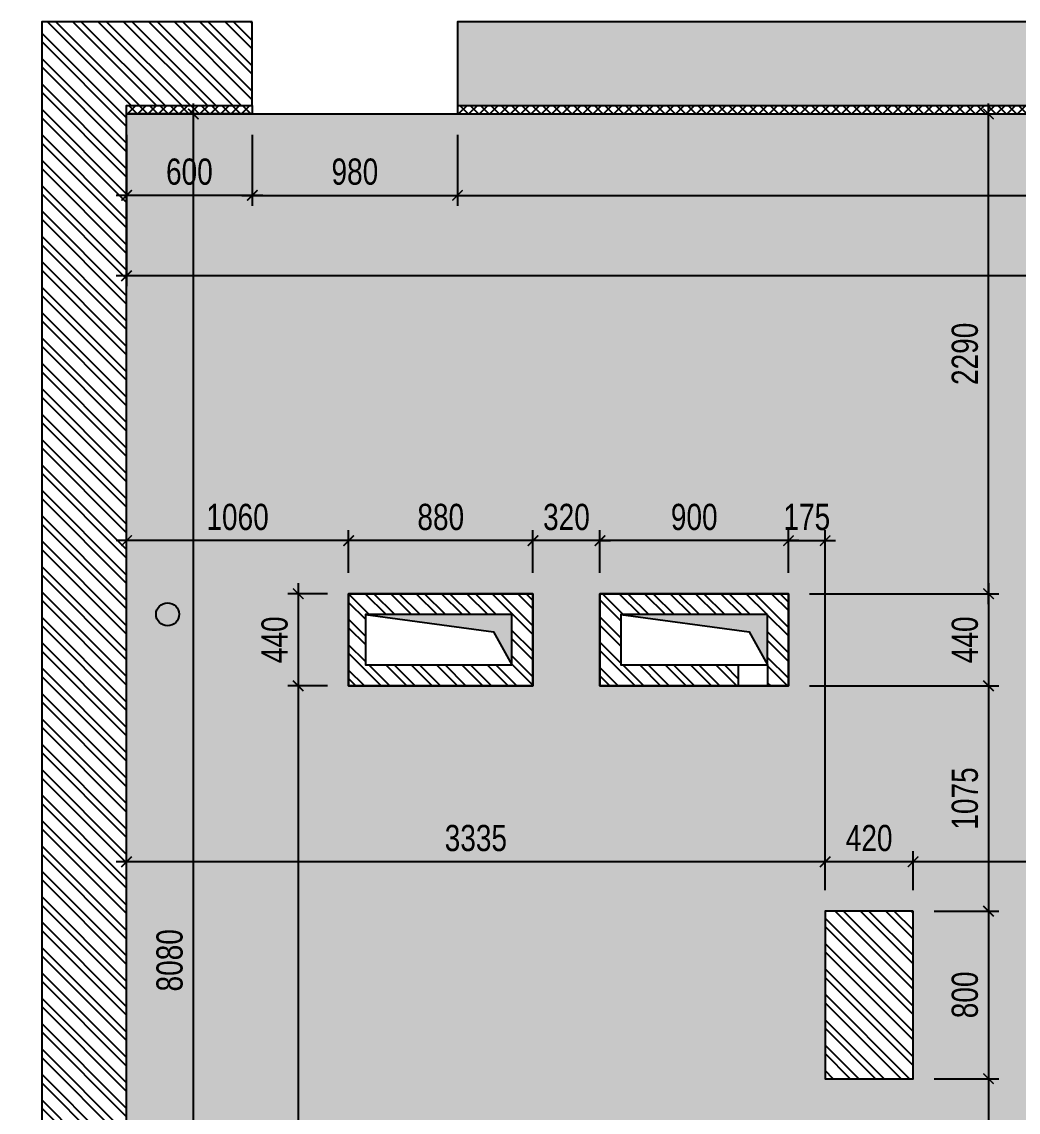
# Model space of a CAD drawing. Header units: metres. Extents: x -577923 to -19598, y 119734 to 247764.
# Drawn here: x -375285 to -370529, y 124939 to 130144 of the extents above; entities that cross this region are included whole.
import ezdxf

# ---------------------------------------------------------------- set-up
doc = ezdxf.new("R2010")
doc.units = ezdxf.units.M
for name, color, linetype in [('dim', 4, 'Continuous'), ('dwgmodels.com', 7, 'Continuous'), ('k', 1, 'Continuous'), ('wall', 5, 'Continuous')]:
    doc.layers.add(name, color=color, linetype=linetype)
doc.styles.add('KOTE', font='romrust.shx', dxfattribs={"width": 0.8})
doc.dimstyles.new('ayala 50', dxfattribs={"dimscale": 50, "dimtxt": 2.5, "dimasz": 1, "dimexe": 1, "dimexo": 2, "dimgap": 1, "dimtad": 1, "dimdec": 0, "dimzin": 9, "dimdsep": 46, "dimtxsty": 'KOTE', "dimblk": 'ARCHTICK', "dimcen": 0, "dimdle": 1, "dimclrd": 4, "dimclre": 4, "dimclrt": 3, "dimadec": 0, "dimazin": 0, "dimtfac": 0.666667, "dimtdec": 0, "dimtix": 1, "dimtmove": 2, "dimatfit": 0, "dimfxl": 1, "dimtvp": 1, "dimtolj": 1, "dimarcsym": 0})
pattern_1 = [(135, (24967.45, 0), (-60.616729, -60.616729), []), (135, (24967.45, 40.41), (-60.616729, -60.616729), [])]

# ---------------------------------------------------------------- blocks, each defined once
blk = doc.blocks.new('_ArchTick')
at = {"color": 0, "linetype": 'ByBlock', "const_width": 0.15}
blk.add_lwpolyline([(-0.5, -0.5), (0.5, 0.5)], dxfattribs=at)
blk = doc.blocks.new('*D463')
at = {"layer": 'Defpoints', "color": 0, "linetype": 'ByBlock', "transparency": 16777216}
for p in [(-374785.1, 129703.6), (-374185.1, 129703.6), (-374785.1, 129315.2)]:
    blk.add_point(p, dxfattribs=at)
at = {"layer": 'dim', "color": 4, "linetype": 'ByBlock', "lineweight": -2, "transparency": 16777216}
for p, q in [((-374785.1, 129603.6), (-374785.1, 129265.2)), ((-374185.1, 129603.6), (-374185.1, 129265.2)), ((-374135.1, 129315.2), (-374835.1, 129315.2))]:
    blk.add_line(p, q, dxfattribs=at)
at = {"layer": 'dim', "color": 4, "linetype": 'ByBlock', "lineweight": -2, "transparency": 16777216, "xscale": 50, "yscale": 50, "zscale": 50, "rotation": 180}
blk.add_blockref('_ArchTick', (-374785.1, 129315.2), dxfattribs=at)
at = {"layer": 'dim', "color": 4, "linetype": 'ByBlock', "lineweight": -2, "transparency": 16777216, "xscale": 50, "yscale": 50, "zscale": 50}
blk.add_blockref('_ArchTick', (-374185.1, 129315.2), dxfattribs=at)
at = {"layer": 'dim', "color": 3, "linetype": 'ByBlock', "transparency": 16777216, "insert": (-374485.1, 129427.7), "char_height": 125, "attachment_point": 5, "style": 'KOTE'}
blk.add_mtext('\\A1;600', dxfattribs=at)
blk = doc.blocks.new('*D464')
at = {"layer": 'Defpoints', "color": 0, "linetype": 'ByBlock', "transparency": 16777216}
for p in [(-374185.1, 129703.6), (-373205.1, 129703.6), (-373205.1, 129315.2)]:
    blk.add_point(p, dxfattribs=at)
at = {"layer": 'dim', "color": 4, "linetype": 'ByBlock', "lineweight": -2, "transparency": 16777216}
for p, q in [((-374185.1, 129603.6), (-374185.1, 129265.2)), ((-373205.1, 129603.6), (-373205.1, 129265.2)), ((-374235.1, 129315.2), (-373155.1, 129315.2))]:
    blk.add_line(p, q, dxfattribs=at)
at = {"layer": 'dim', "color": 4, "linetype": 'ByBlock', "lineweight": -2, "transparency": 16777216, "xscale": 50, "yscale": 50, "zscale": 50, "rotation": 180}
blk.add_blockref('_ArchTick', (-374185.1, 129315.2), dxfattribs=at)
at = {"layer": 'dim', "color": 4, "linetype": 'ByBlock', "lineweight": -2, "transparency": 16777216, "xscale": 50, "yscale": 50, "zscale": 50}
blk.add_blockref('_ArchTick', (-373205.1, 129315.2), dxfattribs=at)
at = {"layer": 'dim', "color": 3, "linetype": 'ByBlock', "transparency": 16777216, "insert": (-373695.1, 129427.7), "char_height": 125, "attachment_point": 5, "style": 'KOTE'}
blk.add_mtext('\\A1;980', dxfattribs=at)
blk = doc.blocks.new('*D465')
at = {"layer": 'Defpoints', "color": 0, "linetype": 'ByBlock', "transparency": 16777216}
for p in [(-373205.1, 129703.6), (-366570.1, 129703.6), (-366570.1, 129315.2)]:
    blk.add_point(p, dxfattribs=at)
at = {"layer": 'dim', "color": 4, "linetype": 'ByBlock', "lineweight": -2, "transparency": 16777216}
for p, q in [((-373205.1, 129603.6), (-373205.1, 129265.2)), ((-366570.1, 129603.6), (-366570.1, 129265.2)), ((-373255.1, 129315.2), (-366520.1, 129315.2))]:
    blk.add_line(p, q, dxfattribs=at)
at = {"layer": 'dim', "color": 4, "linetype": 'ByBlock', "lineweight": -2, "transparency": 16777216, "xscale": 50, "yscale": 50, "zscale": 50, "rotation": 180}
blk.add_blockref('_ArchTick', (-373205.1, 129315.2), dxfattribs=at)
at = {"layer": 'dim', "color": 4, "linetype": 'ByBlock', "lineweight": -2, "transparency": 16777216, "xscale": 50, "yscale": 50, "zscale": 50}
blk.add_blockref('_ArchTick', (-366570.1, 129315.2), dxfattribs=at)
at = {"layer": 'dim', "color": 3, "linetype": 'ByBlock', "transparency": 16777216, "insert": (-369887.6, 129427.7), "char_height": 125, "attachment_point": 5, "style": 'KOTE'}
blk.add_mtext('\\A1;6635', dxfattribs=at)
blk = doc.blocks.new('*D469')
at = {"layer": 'Defpoints', "color": 0, "linetype": 'ByBlock', "transparency": 16777216}
for p in [(-374785.1, 129703.6), (-374785.1, 121623.6), (-374466.7, 121623.6)]:
    blk.add_point(p, dxfattribs=at)
at = {"layer": 'dim', "color": 4, "linetype": 'ByBlock', "lineweight": -2, "transparency": 16777216}
for p, q in [((-374466.7, 129753.6), (-374466.7, 121573.6)), ((-374685.1, 129703.6), (-374416.7, 129703.6)), ((-374685.1, 121623.6), (-374416.7, 121623.6))]:
    blk.add_line(p, q, dxfattribs=at)
at = {"layer": 'dim', "color": 4, "linetype": 'ByBlock', "lineweight": -2, "transparency": 16777216, "xscale": 50, "yscale": 50, "zscale": 50}
for p, rotation in [((-374466.7, 129703.6), 90), ((-374466.7, 121623.6), 270)]:
    blk.add_blockref('_ArchTick', p, dxfattribs=dict(at, rotation=rotation))
at = {"layer": 'dim', "color": 3, "linetype": 'ByBlock', "transparency": 16777216, "insert": (-374579.2, 125663.6), "char_height": 125, "attachment_point": 5, "rotation": 90, "style": 'KOTE'}
blk.add_mtext('\\A1;8080', dxfattribs=at)
blk = doc.blocks.new('*D479')
at = {"layer": 'Defpoints', "color": 0, "linetype": 'ByBlock', "transparency": 16777216}
for p in [(-371030.1, 126134.1), (-371030.1, 125898.6), (-367975.1, 125898.6)]:
    blk.add_point(p, dxfattribs=at)
at = {"layer": 'dim', "color": 4, "linetype": 'ByBlock', "lineweight": -2, "transparency": 16777216}
for p, q in [((-371030.1, 125998.6), (-371030.1, 126184.1)), ((-367975.1, 125998.6), (-367975.1, 126184.1)), ((-367925.1, 126134.1), (-371080.1, 126134.1))]:
    blk.add_line(p, q, dxfattribs=at)
at = {"layer": 'dim', "color": 4, "linetype": 'ByBlock', "lineweight": -2, "transparency": 16777216, "xscale": 50, "yscale": 50, "zscale": 50, "rotation": 180}
blk.add_blockref('_ArchTick', (-371030.1, 126134.1), dxfattribs=at)
at = {"layer": 'dim', "color": 4, "linetype": 'ByBlock', "lineweight": -2, "transparency": 16777216, "xscale": 50, "yscale": 50, "zscale": 50}
blk.add_blockref('_ArchTick', (-367975.1, 126134.1), dxfattribs=at)
at = {"layer": 'dim', "color": 3, "linetype": 'ByBlock', "transparency": 16777216, "insert": (-369502.6, 126246.6), "char_height": 125, "attachment_point": 5, "style": 'KOTE'}
blk.add_mtext('\\A1;3055', dxfattribs=at)
blk = doc.blocks.new('*D480')
at = {"layer": 'Defpoints', "color": 0, "linetype": 'ByBlock', "transparency": 16777216}
for p in [(-371450.1, 126134.1), (-371450.1, 125898.6), (-371030.1, 125898.6)]:
    blk.add_point(p, dxfattribs=at)
at = {"layer": 'dim', "color": 4, "linetype": 'ByBlock', "lineweight": -2, "transparency": 16777216}
for p, q in [((-371450.1, 125998.6), (-371450.1, 126184.1)), ((-371030.1, 125998.6), (-371030.1, 126184.1)), ((-370980.1, 126134.1), (-371500.1, 126134.1))]:
    blk.add_line(p, q, dxfattribs=at)
at = {"layer": 'dim', "color": 4, "linetype": 'ByBlock', "lineweight": -2, "transparency": 16777216, "xscale": 50, "yscale": 50, "zscale": 50, "rotation": 180}
blk.add_blockref('_ArchTick', (-371450.1, 126134.1), dxfattribs=at)
at = {"layer": 'dim', "color": 4, "linetype": 'ByBlock', "lineweight": -2, "transparency": 16777216, "xscale": 50, "yscale": 50, "zscale": 50}
blk.add_blockref('_ArchTick', (-371030.1, 126134.1), dxfattribs=at)
at = {"layer": 'dim', "color": 3, "linetype": 'ByBlock', "transparency": 16777216, "insert": (-371240.1, 126246.6), "char_height": 125, "attachment_point": 5, "style": 'KOTE'}
blk.add_mtext('\\A1;420', dxfattribs=at)
blk = doc.blocks.new('*D481')
at = {"layer": 'Defpoints', "color": 0, "linetype": 'ByBlock', "transparency": 16777216}
for p in [(-374785.1, 126134.1), (-374785.1, 125943.9), (-371450.1, 125898.6)]:
    blk.add_point(p, dxfattribs=at)
at = {"layer": 'dim', "color": 4, "linetype": 'ByBlock', "lineweight": -2, "transparency": 16777216}
for p, q in [((-374785.1, 126043.9), (-374785.1, 126184.1)), ((-371450.1, 125998.6), (-371450.1, 126184.1)), ((-371400.1, 126134.1), (-374835.1, 126134.1))]:
    blk.add_line(p, q, dxfattribs=at)
at = {"layer": 'dim', "color": 4, "linetype": 'ByBlock', "lineweight": -2, "transparency": 16777216, "xscale": 50, "yscale": 50, "zscale": 50, "rotation": 180}
blk.add_blockref('_ArchTick', (-374785.1, 126134.1), dxfattribs=at)
at = {"layer": 'dim', "color": 4, "linetype": 'ByBlock', "lineweight": -2, "transparency": 16777216, "xscale": 50, "yscale": 50, "zscale": 50}
blk.add_blockref('_ArchTick', (-371450.1, 126134.1), dxfattribs=at)
at = {"layer": 'dim', "color": 3, "linetype": 'ByBlock', "transparency": 16777216, "insert": (-373117.6, 126246.6), "char_height": 125, "attachment_point": 5, "style": 'KOTE'}
blk.add_mtext('\\A1;3335', dxfattribs=at)
blk = doc.blocks.new('*D482')
at = {"layer": 'Defpoints', "color": 0, "linetype": 'ByBlock', "transparency": 16777216}
for p in [(-371030.1, 125898.6), (-371030.1, 125098.6), (-370670.2, 125098.6)]:
    blk.add_point(p, dxfattribs=at)
at = {"layer": 'dim', "color": 4, "linetype": 'ByBlock', "lineweight": -2, "transparency": 16777216}
for p, q in [((-370670.2, 125948.6), (-370670.2, 125048.6)), ((-370930.1, 125898.6), (-370620.2, 125898.6)), ((-370930.1, 125098.6), (-370620.2, 125098.6))]:
    blk.add_line(p, q, dxfattribs=at)
at = {"layer": 'dim', "color": 4, "linetype": 'ByBlock', "lineweight": -2, "transparency": 16777216, "xscale": 50, "yscale": 50, "zscale": 50}
for p, rotation in [((-370670.2, 125898.6), 90), ((-370670.2, 125098.6), 270)]:
    blk.add_blockref('_ArchTick', p, dxfattribs=dict(at, rotation=rotation))
at = {"layer": 'dim', "color": 3, "linetype": 'ByBlock', "transparency": 16777216, "insert": (-370782.7, 125498.6), "char_height": 125, "attachment_point": 5, "rotation": 90, "style": 'KOTE'}
blk.add_mtext('\\A1;800', dxfattribs=at)
blk = doc.blocks.new('*D483')
at = {"layer": 'Defpoints', "color": 0, "linetype": 'ByBlock', "transparency": 16777216}
for p in [(-371030.1, 125098.6), (-371000.1, 122313.6), (-370670.2, 122313.6)]:
    blk.add_point(p, dxfattribs=at)
at = {"layer": 'dim', "color": 4, "linetype": 'ByBlock', "lineweight": -2, "transparency": 16777216}
for p, q in [((-370670.2, 125148.6), (-370670.2, 122263.6)), ((-370930.1, 125098.6), (-370620.2, 125098.6)), ((-370900.1, 122313.6), (-370620.2, 122313.6))]:
    blk.add_line(p, q, dxfattribs=at)
at = {"layer": 'dim', "color": 4, "linetype": 'ByBlock', "lineweight": -2, "transparency": 16777216, "xscale": 50, "yscale": 50, "zscale": 50}
for p, rotation in [((-370670.2, 125098.6), 90), ((-370670.2, 122313.6), 270)]:
    blk.add_blockref('_ArchTick', p, dxfattribs=dict(at, rotation=rotation))
at = {"layer": 'dim', "color": 3, "linetype": 'ByBlock', "transparency": 16777216, "insert": (-370782.7, 123706.1), "char_height": 125, "attachment_point": 5, "rotation": 90, "style": 'KOTE'}
blk.add_mtext('\\A1;2785', dxfattribs=at)
blk = doc.blocks.new('*D496')
at = {"layer": 'Defpoints', "color": 0, "linetype": 'ByBlock', "transparency": 16777216}
for p in [(-374785.1, 129703.6), (-357745.1, 129533.6), (-374785.1, 128931.1)]:
    blk.add_point(p, dxfattribs=at)
at = {"layer": 'dim', "color": 4, "linetype": 'ByBlock', "lineweight": -2, "transparency": 16777216}
for p, q in [((-374785.1, 129603.6), (-374785.1, 128881.1)), ((-357745.1, 129433.6), (-357745.1, 128881.1)), ((-357695.1, 128931.1), (-374835.1, 128931.1))]:
    blk.add_line(p, q, dxfattribs=at)
at = {"layer": 'dim', "color": 4, "linetype": 'ByBlock', "lineweight": -2, "transparency": 16777216, "xscale": 50, "yscale": 50, "zscale": 50, "rotation": 180}
blk.add_blockref('_ArchTick', (-374785.1, 128931.1), dxfattribs=at)
at = {"layer": 'dim', "color": 4, "linetype": 'ByBlock', "lineweight": -2, "transparency": 16777216, "xscale": 50, "yscale": 50, "zscale": 50}
blk.add_blockref('_ArchTick', (-357745.1, 128931.1), dxfattribs=at)
at = {"layer": 'dim', "color": 3, "linetype": 'ByBlock', "transparency": 16777216, "insert": (-366265.1, 129043.6), "char_height": 125, "attachment_point": 5, "style": 'KOTE'}
blk.add_mtext('\\A1;17040', dxfattribs=at)
blk = doc.blocks.new('*D497')
at = {"layer": 'Defpoints', "color": 0, "linetype": 'ByBlock', "transparency": 16777216}
for p in [(-371625.1, 129703.6), (-370670.2, 129703.6), (-371625.1, 127413.6)]:
    blk.add_point(p, dxfattribs=at)
at = {"layer": 'dim', "color": 4, "linetype": 'ByBlock', "lineweight": -2, "transparency": 16777216}
for p, q in [((-370670.2, 127363.6), (-370670.2, 129753.6)), ((-371525.1, 129703.6), (-370620.2, 129703.6)), ((-371525.1, 127413.6), (-370620.2, 127413.6))]:
    blk.add_line(p, q, dxfattribs=at)
at = {"layer": 'dim', "color": 4, "linetype": 'ByBlock', "lineweight": -2, "transparency": 16777216, "xscale": 50, "yscale": 50, "zscale": 50}
for p, rotation in [((-370670.2, 129703.6), 90), ((-370670.2, 127413.6), 270)]:
    blk.add_blockref('_ArchTick', p, dxfattribs=dict(at, rotation=rotation))
at = {"layer": 'dim', "color": 3, "linetype": 'ByBlock', "transparency": 16777216, "insert": (-370782.7, 128558.6), "char_height": 125, "attachment_point": 5, "rotation": 90, "style": 'KOTE'}
blk.add_mtext('\\A1;2290', dxfattribs=at)
blk = doc.blocks.new('*D498')
at = {"layer": 'Defpoints', "color": 0, "linetype": 'ByBlock', "transparency": 16777216}
for p in [(-371625.1, 127413.6), (-371625.1, 126973.6), (-370670.2, 126973.6)]:
    blk.add_point(p, dxfattribs=at)
at = {"layer": 'dim', "color": 4, "linetype": 'ByBlock', "lineweight": -2, "transparency": 16777216}
for p, q in [((-370670.2, 127463.6), (-370670.2, 126923.6)), ((-371525.1, 127413.6), (-370620.2, 127413.6)), ((-371525.1, 126973.6), (-370620.2, 126973.6))]:
    blk.add_line(p, q, dxfattribs=at)
at = {"layer": 'dim', "color": 4, "linetype": 'ByBlock', "lineweight": -2, "transparency": 16777216, "xscale": 50, "yscale": 50, "zscale": 50}
for p, rotation in [((-370670.2, 127413.6), 90), ((-370670.2, 126973.6), 270)]:
    blk.add_blockref('_ArchTick', p, dxfattribs=dict(at, rotation=rotation))
at = {"layer": 'dim', "color": 3, "linetype": 'ByBlock', "transparency": 16777216, "insert": (-370782.7, 127193.6), "char_height": 125, "attachment_point": 5, "rotation": 90, "style": 'KOTE'}
blk.add_mtext('\\A1;440', dxfattribs=at)
blk = doc.blocks.new('*D499')
at = {"layer": 'Defpoints', "color": 0, "linetype": 'ByBlock', "transparency": 16777216}
for p in [(-371625.1, 126973.6), (-371030.1, 125898.6), (-370670.2, 125898.6)]:
    blk.add_point(p, dxfattribs=at)
at = {"layer": 'dim', "color": 4, "linetype": 'ByBlock', "lineweight": -2, "transparency": 16777216}
for p, q in [((-370670.2, 127023.6), (-370670.2, 125848.6)), ((-371525.1, 126973.6), (-370620.2, 126973.6)), ((-370930.1, 125898.6), (-370620.2, 125898.6))]:
    blk.add_line(p, q, dxfattribs=at)
at = {"layer": 'dim', "color": 4, "linetype": 'ByBlock', "lineweight": -2, "transparency": 16777216, "xscale": 50, "yscale": 50, "zscale": 50}
for p, rotation in [((-370670.2, 126973.6), 90), ((-370670.2, 125898.6), 270)]:
    blk.add_blockref('_ArchTick', p, dxfattribs=dict(at, rotation=rotation))
at = {"layer": 'dim', "color": 3, "linetype": 'ByBlock', "transparency": 16777216, "insert": (-370782.7, 126436.1), "char_height": 125, "attachment_point": 5, "rotation": 90, "style": 'KOTE'}
blk.add_mtext('\\A1;1075', dxfattribs=at)
blk = doc.blocks.new('*D500')
at = {"layer": 'Defpoints', "color": 0, "linetype": 'ByBlock', "transparency": 16777216}
for p in [(-372525.1, 127666.8), (-372525.1, 127413.6), (-371625.1, 127413.6)]:
    blk.add_point(p, dxfattribs=at)
at = {"layer": 'dim', "color": 4, "linetype": 'ByBlock', "lineweight": -2, "transparency": 16777216}
for p, q in [((-372525.1, 127513.6), (-372525.1, 127716.8)), ((-371625.1, 127513.6), (-371625.1, 127716.8)), ((-371575.1, 127666.8), (-372575.1, 127666.8))]:
    blk.add_line(p, q, dxfattribs=at)
at = {"layer": 'dim', "color": 4, "linetype": 'ByBlock', "lineweight": -2, "transparency": 16777216, "xscale": 50, "yscale": 50, "zscale": 50, "rotation": 180}
blk.add_blockref('_ArchTick', (-372525.1, 127666.8), dxfattribs=at)
at = {"layer": 'dim', "color": 4, "linetype": 'ByBlock', "lineweight": -2, "transparency": 16777216, "xscale": 50, "yscale": 50, "zscale": 50}
blk.add_blockref('_ArchTick', (-371625.1, 127666.8), dxfattribs=at)
at = {"layer": 'dim', "color": 3, "linetype": 'ByBlock', "transparency": 16777216, "insert": (-372075.1, 127779.3), "char_height": 125, "attachment_point": 5, "style": 'KOTE'}
blk.add_mtext('\\A1;900', dxfattribs=at)
blk = doc.blocks.new('*D501')
at = {"layer": 'Defpoints', "color": 0, "linetype": 'ByBlock', "transparency": 16777216}
for p in [(-372845.1, 127666.8), (-372845.1, 127413.6), (-372525.1, 127413.6)]:
    blk.add_point(p, dxfattribs=at)
at = {"layer": 'dim', "color": 4, "linetype": 'ByBlock', "lineweight": -2, "transparency": 16777216}
for p, q in [((-372845.1, 127513.6), (-372845.1, 127716.8)), ((-372525.1, 127513.6), (-372525.1, 127716.8)), ((-372845.1, 127666.8), (-372895.1, 127666.8)), ((-372525.1, 127666.8), (-372845.1, 127666.8)), ((-372525.1, 127666.8), (-372475.1, 127666.8))]:
    blk.add_line(p, q, dxfattribs=at)
at = {"layer": 'dim', "color": 4, "linetype": 'ByBlock', "lineweight": -2, "transparency": 16777216, "xscale": 50, "yscale": 50, "zscale": 50}
blk.add_blockref('_ArchTick', (-372845.1, 127666.8), dxfattribs=at)
at = {"layer": 'dim', "color": 4, "linetype": 'ByBlock', "lineweight": -2, "transparency": 16777216, "xscale": 50, "yscale": 50, "zscale": 50, "rotation": 180}
blk.add_blockref('_ArchTick', (-372525.1, 127666.8), dxfattribs=at)
at = {"layer": 'dim', "color": 3, "linetype": 'ByBlock', "transparency": 16777216, "insert": (-372685.1, 127779.3), "char_height": 125, "attachment_point": 5, "style": 'KOTE'}
blk.add_mtext('\\A1;320', dxfattribs=at)
blk = doc.blocks.new('*D502')
at = {"layer": 'Defpoints', "color": 0, "linetype": 'ByBlock', "transparency": 16777216}
for p in [(-373725.1, 127666.8), (-373725.1, 127413.6), (-372845.1, 127413.6)]:
    blk.add_point(p, dxfattribs=at)
at = {"layer": 'dim', "color": 4, "linetype": 'ByBlock', "lineweight": -2, "transparency": 16777216}
for p, q in [((-373725.1, 127513.6), (-373725.1, 127716.8)), ((-372845.1, 127513.6), (-372845.1, 127716.8)), ((-372795.1, 127666.8), (-373775.1, 127666.8))]:
    blk.add_line(p, q, dxfattribs=at)
at = {"layer": 'dim', "color": 4, "linetype": 'ByBlock', "lineweight": -2, "transparency": 16777216, "xscale": 50, "yscale": 50, "zscale": 50, "rotation": 180}
blk.add_blockref('_ArchTick', (-373725.1, 127666.8), dxfattribs=at)
at = {"layer": 'dim', "color": 4, "linetype": 'ByBlock', "lineweight": -2, "transparency": 16777216, "xscale": 50, "yscale": 50, "zscale": 50}
blk.add_blockref('_ArchTick', (-372845.1, 127666.8), dxfattribs=at)
at = {"layer": 'dim', "color": 3, "linetype": 'ByBlock', "transparency": 16777216, "insert": (-373285.1, 127779.3), "char_height": 125, "attachment_point": 5, "style": 'KOTE'}
blk.add_mtext('\\A1;880', dxfattribs=at)
blk = doc.blocks.new('*D503')
at = {"layer": 'Defpoints', "color": 0, "linetype": 'ByBlock', "transparency": 16777216}
for p in [(-374785.1, 127666.8), (-374785.1, 127479.1), (-373725.1, 127413.6)]:
    blk.add_point(p, dxfattribs=at)
at = {"layer": 'dim', "color": 4, "linetype": 'ByBlock', "lineweight": -2, "transparency": 16777216}
for p, q in [((-374785.1, 127579.1), (-374785.1, 127716.8)), ((-373725.1, 127513.6), (-373725.1, 127716.8)), ((-373675.1, 127666.8), (-374835.1, 127666.8))]:
    blk.add_line(p, q, dxfattribs=at)
at = {"layer": 'dim', "color": 4, "linetype": 'ByBlock', "lineweight": -2, "transparency": 16777216, "xscale": 50, "yscale": 50, "zscale": 50, "rotation": 180}
blk.add_blockref('_ArchTick', (-374785.1, 127666.8), dxfattribs=at)
at = {"layer": 'dim', "color": 4, "linetype": 'ByBlock', "lineweight": -2, "transparency": 16777216, "xscale": 50, "yscale": 50, "zscale": 50}
blk.add_blockref('_ArchTick', (-373725.1, 127666.8), dxfattribs=at)
at = {"layer": 'dim', "color": 3, "linetype": 'ByBlock', "transparency": 16777216, "insert": (-374255.1, 127779.3), "char_height": 125, "attachment_point": 5, "style": 'KOTE'}
blk.add_mtext('\\A1;1060', dxfattribs=at)
blk = doc.blocks.new('*D504')
at = {"layer": 'Defpoints', "color": 0, "linetype": 'ByBlock', "transparency": 16777216}
for p in [(-373725.1, 127413.6), (-373965.4, 126973.6), (-373725.1, 126973.6)]:
    blk.add_point(p, dxfattribs=at)
at = {"layer": 'dim', "color": 4, "linetype": 'ByBlock', "lineweight": -2, "transparency": 16777216}
for p, q in [((-373965.4, 127463.6), (-373965.4, 126923.6)), ((-373825.1, 127413.6), (-374015.4, 127413.6)), ((-373825.1, 126973.6), (-374015.4, 126973.6))]:
    blk.add_line(p, q, dxfattribs=at)
at = {"layer": 'dim', "color": 4, "linetype": 'ByBlock', "lineweight": -2, "transparency": 16777216, "xscale": 50, "yscale": 50, "zscale": 50}
for p, rotation in [((-373965.4, 127413.6), 90), ((-373965.4, 126973.6), 270)]:
    blk.add_blockref('_ArchTick', p, dxfattribs=dict(at, rotation=rotation))
at = {"layer": 'dim', "color": 3, "linetype": 'ByBlock', "transparency": 16777216, "insert": (-374077.9, 127193.6), "char_height": 125, "attachment_point": 5, "rotation": 90, "style": 'KOTE'}
blk.add_mtext('\\A1;440', dxfattribs=at)
blk = doc.blocks.new('*D543')
at = {"layer": 'Defpoints', "color": 0, "linetype": 'ByBlock', "transparency": 16777216}
for p in [(-371450.1, 127666.8), (-371625.1, 127413.6), (-371450.1, 125898.6)]:
    blk.add_point(p, dxfattribs=at)
at = {"layer": 'dim', "color": 4, "linetype": 'ByBlock', "lineweight": -2, "transparency": 16777216}
for p, q in [((-371625.1, 127513.6), (-371625.1, 127716.8)), ((-371450.1, 125998.6), (-371450.1, 127716.8)), ((-371625.1, 127666.8), (-371675.1, 127666.8)), ((-371625.1, 127666.8), (-371450.1, 127666.8)), ((-371450.1, 127666.8), (-371400.1, 127666.8))]:
    blk.add_line(p, q, dxfattribs=at)
at = {"layer": 'dim', "color": 4, "linetype": 'ByBlock', "lineweight": -2, "transparency": 16777216, "xscale": 50, "yscale": 50, "zscale": 50}
blk.add_blockref('_ArchTick', (-371625.1, 127666.8), dxfattribs=at)
at = {"layer": 'dim', "color": 4, "linetype": 'ByBlock', "lineweight": -2, "transparency": 16777216, "xscale": 50, "yscale": 50, "zscale": 50, "rotation": 180}
blk.add_blockref('_ArchTick', (-371450.1, 127666.8), dxfattribs=at)
at = {"layer": 'dim', "color": 3, "linetype": 'ByBlock', "transparency": 16777216, "insert": (-371537.6, 127779.3), "char_height": 125, "attachment_point": 5, "style": 'KOTE'}
blk.add_mtext('\\A1;175', dxfattribs=at)
blk = doc.blocks.new('*D544')
at = {"layer": 'Defpoints', "color": 0, "linetype": 'ByBlock', "transparency": 16777216}
for p in [(-373725.1, 126973.6), (-374220.1, 121623.6), (-373965.4, 121623.6)]:
    blk.add_point(p, dxfattribs=at)
at = {"layer": 'dim', "color": 4, "linetype": 'ByBlock', "lineweight": -2, "transparency": 16777216}
for p, q in [((-373965.4, 127023.6), (-373965.4, 121573.6)), ((-373825.1, 126973.6), (-374015.4, 126973.6)), ((-374120.1, 121623.6), (-373915.4, 121623.6))]:
    blk.add_line(p, q, dxfattribs=at)
at = {"layer": 'dim', "color": 4, "linetype": 'ByBlock', "lineweight": -2, "transparency": 16777216, "xscale": 50, "yscale": 50, "zscale": 50}
for p, rotation in [((-373965.4, 126973.6), 90), ((-373965.4, 121623.6), 270)]:
    blk.add_blockref('_ArchTick', p, dxfattribs=dict(at, rotation=rotation))
at = {"layer": 'dim', "color": 3, "linetype": 'ByBlock', "transparency": 16777216, "insert": (-374077.9, 124298.6), "char_height": 125, "attachment_point": 5, "rotation": 90, "style": 'KOTE'}
blk.add_mtext('\\A1;5350', dxfattribs=at)

msp = doc.modelspace()

# ---------------------------------------------------------------- hatches: boundary and pattern name
at = {"layer": 'dwgmodels.com'}
h = msp.add_hatch(dxfattribs=at)
h.set_pattern_fill('ANSI37', color=256, scale=11, style=0)
h.paths.add_polyline_path([(-374185.1, 129743.6), (-374785.1, 129743.6), (-374785.1, 129703.6), (-374185.1, 129703.6)])
h = msp.add_hatch(dxfattribs=at)
h.set_pattern_fill('ANSI37', color=256, scale=11, style=0)
h.paths.add_polyline_path([(-366570.1, 129703.6), (-366570.1, 129743.6), (-373205.1, 129743.6), (-373205.1, 129703.6)])
at = {"layer": 'k', "linetype": 'ByBlock'}
h = msp.add_hatch(color=254, dxfattribs=at)
h.paths.add_polyline_path([(-374785.1, 129703.6), (-358415.1, 129703.6), (-358415.1, 129533.6), (-357745.1, 129533.6), (-357745.1, 125953.6), (-359790.1, 125953.6), (-359790.1, 125543.6), (-359510.1, 125543.6), (-359510.1, 122258.6), (-359750.1, 122258.6), (-359750.1, 121693.6), (-363775.1, 121693.6), (-363775.1, 122258.6), (-364180.1, 122258.6), (-364180.1, 121623.6), (-367175.1, 121623.6), (-367175.1, 121893.6), (-367990.1, 121893.6), (-367990.1, 121623.6), (-371000.1, 121623.6), (-371000.1, 122313.6), (-371405.1, 122313.6), (-371405.1, 121623.6), (-374785.1, 121623.6)])
h.paths.add_polyline_path([(-371030.1, 125898.6), (-371450.1, 125898.6), (-371450.1, 125098.6), (-371030.1, 125098.6)], flags=16)
h.paths.add_polyline_path([(-372525.1, 127413.6), (-371625.1, 127413.6), (-371625.1, 126973.6), (-372525.1, 126973.6)], flags=16)
h.paths.add_polyline_path([(-373725.1, 127413.6), (-372845.1, 127413.6), (-372845.1, 126973.6), (-373725.1, 126973.6)], flags=16)
h.paths.add_polyline_path([(-366450.1, 128098.6), (-367330.1, 128098.6), (-367330.1, 127218.6), (-366450.1, 127218.6)], flags=16)
h.paths.add_polyline_path([(-367165.1, 125898.6), (-367975.1, 125898.6), (-367975.1, 125488.6), (-367165.1, 125488.6)], flags=16)
h.paths.add_polyline_path([(-363790.1, 125898.6), (-364205.1, 125898.6), (-364205.1, 125083.6), (-363790.1, 125083.6)], flags=16)
at = {"layer": 'wall'}
h = msp.add_hatch(dxfattribs=at)
h.set_pattern_fill('ANSI32', color=4, scale=9, angle=90, style=0)
h.set_pattern_definition(pattern_1)
h.paths.add_polyline_path([(-374185.1, 130143.6), (-375190.1, 130143.6), (-375190.1, 121623.6), (-374785.1, 121623.6), (-374785.1, 129743.6), (-374185.1, 129743.6)])
h = msp.add_hatch(dxfattribs=at)
h.set_pattern_fill('ANSI38', color=4, scale=10, style=0)
h.set_pattern_definition([(45, (24967.446, 0), (-22.4506403, 22.4506403), []), (135, (24967.446, 0), (-67.351921, 22.4506403), [79.375, -47.625])])
h.paths.add_polyline_path([(-357745.1, 128358.6), (-357245.1, 128358.6), (-357245.1, 130143.6), (-373205.1, 130143.6), (-373205.1, 129743.6), (-358415.1, 129743.6), (-358415.1, 129933.6), (-357605.1, 129933.6), (-357605.1, 129533.6), (-357745.1, 129533.6)])
h = msp.add_hatch(dxfattribs=at)
h.set_pattern_fill('ANSI32', color=4, scale=9, angle=90, style=0)
h.set_pattern_definition(pattern_1)
h.paths.add_polyline_path([(-363790.1, 125898.6), (-364205.1, 125898.6), (-364205.1, 125083.6), (-363790.1, 125083.6)])
h.paths.add_polyline_path([(-367165.1, 125898.6), (-367975.1, 125898.6), (-367975.1, 125488.6), (-367165.1, 125488.6)])
h.paths.add_polyline_path([(-371030.1, 125898.6), (-371450.1, 125898.6), (-371450.1, 125098.6), (-371030.1, 125098.6)])
h.paths.add_polyline_path([(-371000.1, 122313.6), (-371405.1, 122313.6), (-371405.1, 121623.6), (-371000.1, 121623.6)])
h.paths.add_polyline_path([(-367175.1, 121893.6), (-367990.1, 121893.6), (-367990.1, 121483.6), (-367175.1, 121483.6)])
h.paths.add_polyline_path([(-363775.1, 122258.6), (-364180.1, 122258.6), (-364180.1, 121568.6), (-363775.1, 121568.6)])
h.paths.add_polyline_path([(-359345.1, 122258.6), (-359750.1, 122258.6), (-359750.1, 121568.6), (-359345.1, 121568.6)])
h.paths.add_polyline_path([(-367370.1, 120133.6), (-367775.1, 120133.6), (-367775.1, 119733.6), (-367370.1, 119733.6)])
h.paths.add_polyline_path([(-371000.1, 120133.6), (-371405.1, 120133.6), (-371405.1, 119733.6), (-371000.1, 119733.6)])
h.paths.add_polyline_path([(-374825.1, 120133.6), (-375285.1, 120133.6), (-375285.1, 119733.6), (-374825.1, 119733.6)])
h.paths.add_polyline_path([(-357605.1, 129933.6), (-358415.1, 129933.6), (-358415.1, 129533.6), (-357605.1, 129533.6)])
h = msp.add_hatch(dxfattribs=at)
h.set_pattern_fill('ANSI32', color=4, scale=9, angle=90, style=0)
h.set_pattern_definition(pattern_1)
h.paths.add_polyline_path([(-373725.1, 127413.6), (-373725.1, 126973.6), (-372845.1, 126973.6), (-372845.1, 127413.6)])
h.paths.add_polyline_path([(-372945.1, 127313.6), (-372945.1, 127073.6), (-373645.1, 127073.6), (-373645.1, 127313.6)], flags=16)
h = msp.add_hatch(dxfattribs=at)
h.set_pattern_fill('ANSI32', color=4, scale=9, angle=90, style=0)
h.set_pattern_definition(pattern_1)
h.paths.add_polyline_path([(-371725.1, 127313.6), (-371725.1, 127073.6), (-371725.1, 126973.6), (-371625.1, 126973.6), (-371625.1, 127413.6), (-372525.1, 127413.6), (-372525.1, 126973.6), (-371865.1, 126973.6), (-371865.1, 127073.6), (-372425.1, 127073.6), (-372425.1, 127313.6)])
for points in [[(-373645.1, 127313.6), (-373032.7, 127232.2), (-372945.1, 127073.6), (-372945.1, 127313.6)], [(-372425.1, 127313.6), (-371812.7, 127232.2), (-371725.1, 127073.6), (-371725.1, 127313.6)]]:
    msp.add_hatch(color=8, dxfattribs=at).paths.add_polyline_path(points)

# ---------------------------------------------------------------- linework, layer by layer
at = {"color": 0, "linetype": 'ByBlock'}
for points in [[(-374185.1, 129743.6), (-374185.1, 129703.6), (-374785.1, 129703.6)], [(-373205.1, 129743.6), (-373205.1, 129703.6), (-366570.1, 129703.6)], [(-373645.1, 127313.6), (-373032.7, 127232.2), (-372945.1, 127073.6)], [(-372425.1, 127313.6), (-371812.7, 127232.2), (-371725.1, 127073.6)]]:
    msp.add_lwpolyline(points, dxfattribs=at)
at = {"color": 2, "linetype": 'ByBlock'}
msp.add_circle((-374589.2, 127315.2), 55, dxfattribs=at)
at = {"layer": 'k', "color": 1, "linetype": 'ByBlock'}
for points in [[(-374785.1, 129703.6), (-358415.1, 129703.6)], [(-364180.1, 121623.6), (-367175.1, 121623.6), (-367175.1, 121893.6), (-367990.1, 121893.6), (-367990.1, 121623.6), (-371000.1, 121623.6), (-371000.1, 122313.6), (-371405.1, 122313.6), (-371405.1, 121623.6), (-374785.1, 121623.6), (-374785.1, 129703.6)]]:
    msp.add_lwpolyline(points, dxfattribs=at)
for points in [[(-373725.1, 127413.6), (-372845.1, 127413.6), (-372845.1, 126973.6), (-373725.1, 126973.6)], [(-372525.1, 127413.6), (-371625.1, 127413.6), (-371625.1, 126973.6), (-372525.1, 126973.6)], [(-371030.1, 125898.6), (-371450.1, 125898.6), (-371450.1, 125098.6), (-371030.1, 125098.6)]]:
    msp.add_lwpolyline(points, close=True, dxfattribs=at)
at = {"layer": 'wall', "linetype": 'ByBlock'}
for points in [[(-374185.1, 130143.6), (-375190.1, 130143.6), (-375190.1, 121623.6), (-374785.1, 121623.6), (-374785.1, 129743.6), (-374185.1, 129743.6), (-374185.1, 130143.6)], [(-357745.1, 128358.6), (-357245.1, 128358.6), (-357245.1, 130143.6), (-373205.1, 130143.6), (-373205.1, 129743.6), (-358415.1, 129743.6), (-358415.1, 129933.6), (-357605.1, 129933.6), (-357605.1, 129533.6), (-357745.1, 129533.6), (-357745.1, 128358.6)]]:
    msp.add_lwpolyline(points, dxfattribs=at)
for points in [[(-372845.1, 127413.6), (-373725.1, 127413.6), (-373725.1, 126973.6), (-372845.1, 126973.6)], [(-371625.1, 127413.6), (-372525.1, 127413.6), (-372525.1, 126973.6), (-371625.1, 126973.6)], [(-372945.1, 127313.6), (-373645.1, 127313.6), (-373645.1, 127073.6), (-372945.1, 127073.6)], [(-371725.1, 127313.6), (-372425.1, 127313.6), (-372425.1, 127073.6), (-371725.1, 127073.6)], [(-371030.1, 125898.6), (-371450.1, 125898.6), (-371450.1, 125098.6), (-371030.1, 125098.6)]]:
    msp.add_lwpolyline(points, close=True, dxfattribs=at)
at = {"layer": 'wall', "color": 30, "linetype": 'ByBlock'}
for points in [[(-371865.1, 127073.6), (-371865.1, 126973.6)], [(-371725.1, 127073.6), (-371725.1, 126973.6)]]:
    msp.add_lwpolyline(points, dxfattribs=at)

# ---------------------------------------------------------------- dimensions: what is measured, and where the dimension line sits
at = {"layer": 'dim', "color": 2, "linetype": 'ByBlock'}
for base, p1, p2, picture, middle in [((-374466.7, 121623.6), (-374785.1, 129703.6), (-374785.1, 121623.6), '*D469', (-374579.2, 125663.6)), ((-370670.2, 129703.6), (-371625.1, 127413.6), (-371625.1, 129703.6), '*D497', (-370782.7, 128558.6)), ((-373965.4, 126973.6), (-373725.1, 127413.6), (-373725.1, 126973.6), '*D504', (-374077.9, 127193.6)), ((-370670.2, 126973.6), (-371625.1, 127413.6), (-371625.1, 126973.6), '*D498', (-370782.7, 127193.6)), ((-373965.4, 121623.6), (-373725.1, 126973.6), (-374220.1, 121623.6), '*D544', (-374077.9, 124298.6)), ((-370670.2, 125898.6), (-371625.1, 126973.6), (-371030.1, 125898.6), '*D499', (-370782.7, 126436.1)), ((-370670.2, 125098.6), (-371030.1, 125898.6), (-371030.1, 125098.6), '*D482', (-370782.7, 125498.6)), ((-370670.2, 122313.6), (-371030.1, 125098.6), (-371000.1, 122313.6), '*D483', (-370782.7, 123706.1))]:
    dim = msp.add_linear_dim(base=base, p1=p1, p2=p2, angle=90, dimstyle='ayala 50', dxfattribs=at)
    dim.commit()
    dim.dimension.update_dxf_attribs({"geometry": picture, "text_midpoint": middle})
at = {"layer": 'dim', "linetype": 'ByBlock'}
dim = msp.add_linear_dim(base=(-374785.1, 129315.2), p1=(-374185.1, 129703.6), p2=(-374785.1, 129703.6), dimstyle='ayala 50', dxfattribs=at)
dim.commit()
dim.dimension.update_dxf_attribs({"geometry": '*D463', "text_midpoint": (-374485.1, 129427.7)})
at = {"layer": 'dim', "color": 2, "linetype": 'ByBlock'}
for base, p1, p2, picture, middle in [((-374785.1, 128931.1), (-357745.1, 129533.6), (-374785.1, 129703.6), '*D496', (-366265.1, 129043.6)), ((-373205.1, 129315.2), (-374185.1, 129703.6), (-373205.1, 129703.6), '*D464', (-373695.1, 129427.7)), ((-366570.1, 129315.2), (-373205.1, 129703.6), (-366570.1, 129703.6), '*D465', (-369887.6, 129427.7)), ((-374785.1, 127666.8), (-373725.1, 127413.6), (-374785.1, 127479.1), '*D503', (-374255.1, 127779.3)), ((-373725.1, 127666.8), (-372845.1, 127413.6), (-373725.1, 127413.6), '*D502', (-373285.1, 127779.3)), ((-372845.1, 127666.8), (-372525.1, 127413.6), (-372845.1, 127413.6), '*D501', (-372685.1, 127779.3)), ((-372525.1, 127666.8), (-371625.1, 127413.6), (-372525.1, 127413.6), '*D500', (-372075.1, 127779.3)), ((-371450.1, 127666.8), (-371625.1, 127413.6), (-371450.1, 125898.6), '*D543', (-371537.6, 127779.3)), ((-374785.1, 126134.1), (-371450.1, 125898.6), (-374785.1, 125943.9), '*D481', (-373117.6, 126246.6)), ((-371450.1, 126134.1), (-371030.1, 125898.6), (-371450.1, 125898.6), '*D480', (-371240.1, 126246.6)), ((-371030.1, 126134.1), (-367975.1, 125898.6), (-371030.1, 125898.6), '*D479', (-369502.6, 126246.6))]:
    dim = msp.add_linear_dim(base=base, p1=p1, p2=p2, dimstyle='ayala 50', dxfattribs=at)
    dim.commit()
    dim.dimension.update_dxf_attribs({"geometry": picture, "text_midpoint": middle})

doc.saveas('drawing.dxf')
